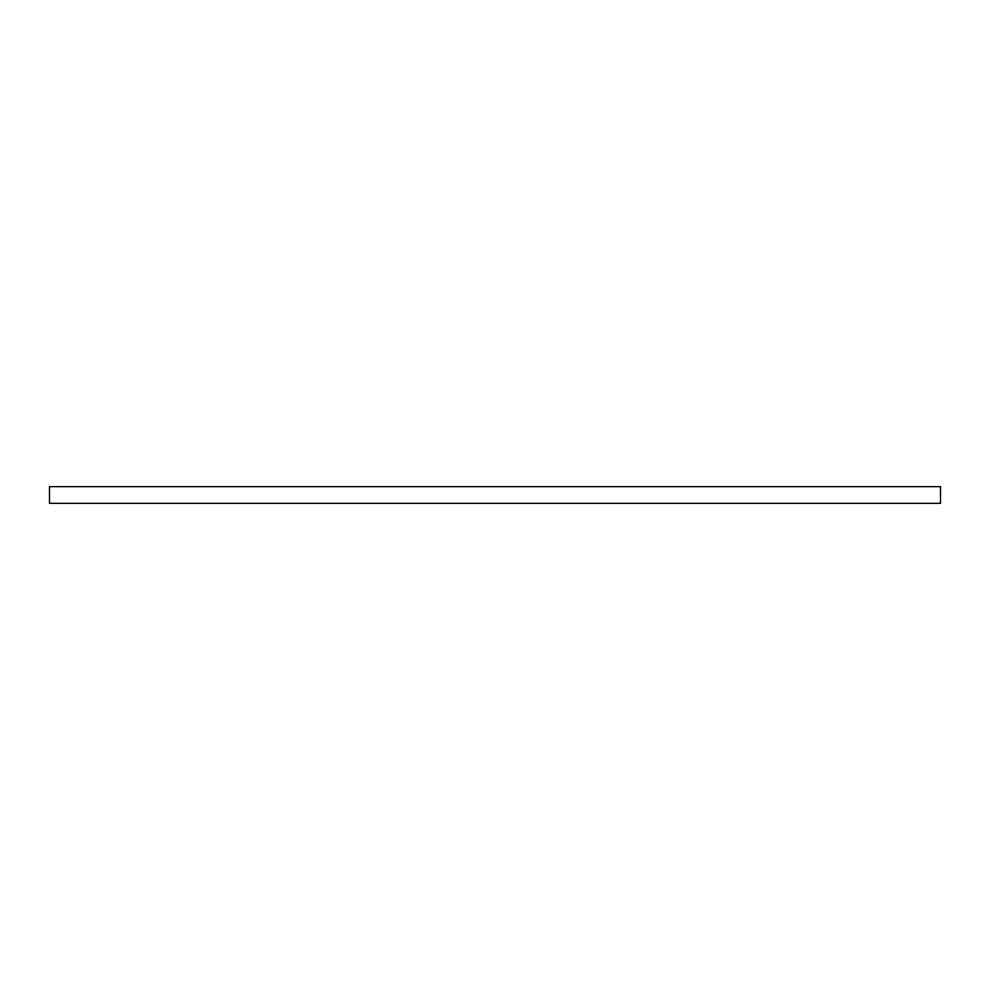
<?xml version="1.0" encoding="UTF-8"?>
<svg xmlns="http://www.w3.org/2000/svg" width="990" height="990" viewBox="0 0 990 990"><rect width="100%" height="100%" fill="white"/><g stroke="black" fill="none" stroke-linecap="round" stroke-linejoin="round"><path stroke-width="1.49" d="M940.5 486.647L49.5 486.647L49.5 503.353L940.5 503.353L940.5 486.647"/></g></svg>
